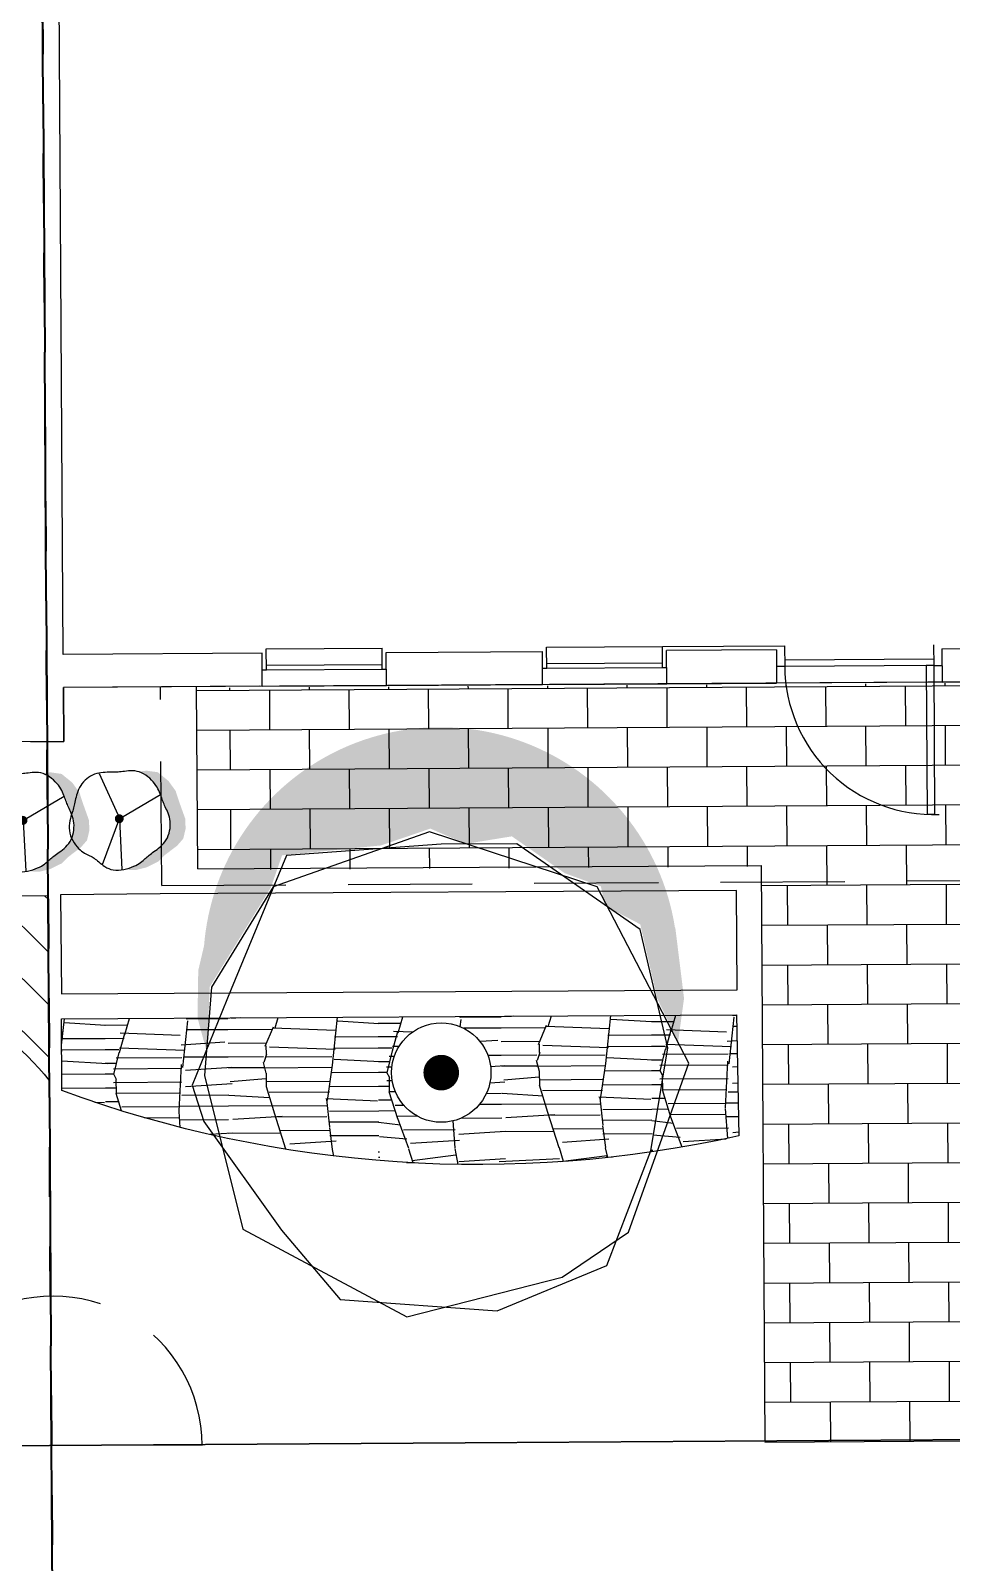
# Model space of a CAD drawing. Header units: feet. Extents: x 919634 to 928945, y 707022 to 708026.
# Drawn here: x 920405.62 to 920424.16, y 707104.01 to 707134.84 of the extents above; entities that cross this region are included whole.
import ezdxf

# ---------------------------------------------------------------- set-up
doc = ezdxf.new("R2010")
doc.units = ezdxf.units.FT
doc.header["$LTSCALE"] = 20
doc.header["$MEASUREMENT"] = 0
for name, pattern in [('HIDDEN2', [0.1875, 0.125, -0.0625]), ('Site Plan$0$HIDDEN2', [0.1875, 0.125, -0.0625]), ('Site Plan$0$PHANTOM2', [1.25, 0.625, -0.125, 0.125, -0.125, 0.125, -0.125])]:
    doc.linetypes.add(name, pattern=pattern)
for name, color, linetype in [('-u-site-utility clear zone', 252, 'HIDDEN2'), ('-u-site-xref', 7, 'Continuous'), ('LP-ANNO-LABL-SHRB', 2, 'Continuous'), ('Site Plan$0$-u-site-bldg_interior', 252, 'Continuous'), ('Site Plan$0$SP-BLDG-ROOF ABOVE', 4, 'Site Plan$0$HIDDEN2'), ('Site Plan$0$SP-LOT PAVERS', 254, 'Continuous'), ('x-Villa4-LP Block$0$L-002', 253, 'Continuous'), ('x-Villa4-LP Block$0$LK-SHRB-013M', 253, 'Continuous'), ('x-Villa4-LP Block$0$LK-SHRB-035M', 253, 'Continuous'), ('x-Villa4-LP Block$0$LK-SHRB-TRNK', 253, 'Continuous'), ('x-Villa4-LP Block$0$LK-TREE-025M', 253, 'Continuous'), ('x-Villa4-LP Block$0$LK-TREE-050M', 253, 'Continuous'), ('x-Villa4-LP Block$0$LK-TREE-TRNK', 253, 'Continuous'), ('x-Villa4-LP Block$0$LP-PATT-GRND', 253, 'Continuous'), ('x-Villa4-LP Block$0$LP-PATT-SHAR', 253, 'Continuous'), ('x-Villa4-LP Block$0$LP-SHAR-BRDR-CONT', 253, 'Continuous'), ('x-Villa4-LP Block$0$LP-SHRB', 253, 'Continuous'), ('x-Villa4-LP Block$0$LP-TREE', 253, 'Continuous')]:
    doc.layers.add(name, color=color, linetype=linetype)
for name, color, linetype, lineweight in [('Site Plan$0$SP-LOT LINES', 252, 'Site Plan$0$PHANTOM2', 40), ('Site Plan$0$SP-SIDEWALK', 2, 'Continuous', 25), ('SP-BUILDING-FOOTPRINT', 1, 'Continuous', 25)]:
    doc.layers.add(name, color=color, linetype=linetype, lineweight=lineweight)
for name, color, linetype, plot in [('x-Villa4-LP Block$0$-u-site-no_plot', 253, 'Continuous', False), ('x-Villa4-LP Block$0$LK-SHRB-SHAD', 253, 'Continuous', False), ('x-Villa4-LP Block$0$LK-TREE-SHAD', 253, 'Continuous', False), ('x-Villa4-LP Block$0$LK-TREE-SHAD-SM30', 253, 'Continuous', False), ('x-Villa4-LP Block$0$LK-TREE-SHAD-SM40', 253, 'Continuous', False), ('x-Villa4-LP Block$0$LK-TREE-SHAD-SM50', 253, 'Continuous', False)]:
    doc.layers.add(name, color=color, linetype=linetype, plot=plot)
doc.layers.get('-u-site-xref').off()

# ---------------------------------------------------------------- blocks, each defined once
blk = doc.blocks.new('Site Plan$0$DR1H902')
for p, q in [((-0.5, 0), (-0.5, 1)), ((-0.5, 1.000000000000057), (-0.4500000000000455, 1.000000000000057)), ((-0.4500000000000455, 0), (-0.4500000000000455, 1)), ((-0.5, -5.684341886080801e-14), (-0.4500000000000455, -5.684341886080801e-14))]:
    blk.add_line(p, q)
blk.add_arc((-0.5, 0), 1, 0, 91.70698490235472)
blk = doc.blocks.new('Site Plan$0$A$C4e4189c5')
at = {"layer": 'Site Plan$0$-u-site-bldg_interior'}
for p, q in [((-38.00000000004002, 4), (-40.00000000004002, 4)), ((-2.00000000005457, 5.5), (-38.00000000005457, 5.5)), ((-2.000000000040018, 4), (-38.00000000004002, 4)), ((-2.000000000040018, 4), (-4.001776687800884e-11, 4))]:
    blk.add_line(p, q, dxfattribs=at)
at = {"layer": 'Site Plan$0$-u-site-bldg_interior', "xscale": 35.99999999999999, "yscale": 35.99999999999999, "zscale": 95.99999999999997, "rotation": 179.9999999999935}
blk.add_blockref('Site Plan$0$DR1H902', (-20.00000000004002, 4), dxfattribs=at)
blk = doc.blocks.new('Site Plan')
at = {"layer": 'Site Plan$0$SP-LOT PAVERS', "extrusion": (1.166558753920504e-06, -0.0001861004996483794, 0.9999999826826215)}
h = blk.add_hatch(dxfattribs=at)
h.set_pattern_fill('AR-B816', color=256, scale=0.09999999999999996, angle=0.3591501326048078)
h.set_pattern_definition([(0.359150132604743, (920367.3301285238, 707106.1124550492), (-0.005014649018725805, 0.7999842831551253), []), (90.35915013260481, (920367.3301285238, 707106.1124550492), (-0.8049989321738502, 0.7949696341363994), [0.8, -0.8])])
h.paths.add_polyline_path([(920425.085265698, 707121.7247764961), (920420.3064770474, 707121.6948209726), (920408.9633067326, 707121.6237170537), (920408.9862906014, 707117.9571485089), (920420.3294606919, 707118.0282524269), (920420.4020687162, 707106.445133026), (920424.4019901322, 707106.4702062708), (920424.3293819797, 707118.053325671), (920425.1082493424, 707118.05820795)])
at = {"layer": 'Site Plan$0$-u-site-bldg_interior', "extrusion": (1.166558753920504e-06, -0.0001861004996483794, 0.9999999826826215)}
for p, q in [((920406.2788850478, 707122.2856135506, 0.007242550785024575), (920406.0380775345, 707160.7015083659, 0.01439204904451657)), ((920410.2822682244, 707122.3107084947, 0.007242550784975952), (920406.2788850478, 707122.2856135506, 0.007242550785024575)), ((920410.2864470985, 707121.6440549371, 0.007118481347764231), (920410.2822682244, 707122.3107084947, 0.007242550784975952)), ((920410.3650775612, 707122.3945625492, 0.007258059464725252), (920412.6983650541, 707122.4091886082, 0.007258059464669797)), ((920410.3677146626, 707121.9738671706, 0.007179764766881915), (920410.3650775612, 707122.3945625492, 0.007258059464725252)), ((920412.7010021554, 707121.98849323, 0.007179764766891457), (920412.6983650541, 707122.4091886082, 0.007258059464669797)), ((920412.7822191094, 707122.3263792726, 0.007242550784986175), (920415.9261203879, 707122.3460866115, 0.007242550785042364)), ((920412.7863979836, 707121.659725715, 0.007118481347774454), (920412.7822191094, 707122.3263792726, 0.007242550784986175)), ((920415.930299262, 707121.6794330537, 0.007118481347787312), (920415.9261203879, 707122.3460866115, 0.007242550785042364)), ((920416.0089297246, 707122.4299406654, 0.007258059464683337), (920418.3422172173, 707122.4445667248, 0.007258059464692879)), ((920416.0115668263, 707122.0092452872, 0.007179764766904996), (920416.0089297246, 707122.4299406654, 0.007258059464683337)), ((920418.3422172173, 707122.4445667248, 0.007258059464692879), (920420.8017666257, 707122.4599842487, 0.007258059464702937)), ((920418.3448543185, 707122.0238713465, 0.007179764766914538), (920418.3422172173, 707122.4445667248, 0.007258059464692879)), ((920420.6356255925, 707122.3756078352, 0.007242550785018293), (920418.4260712726, 707122.3617573892, 0.007242550785009257)), ((920418.4302501468, 707121.6951038316, 0.007118481347797536), (920418.4260712726, 707122.3617573892, 0.007242550785009257)), ((920420.6356255925, 707122.3756078352, 0.007242550785018293), (920420.6398044666, 707121.7089542777, 0.007118481347806572)), ((920420.8017666257, 707122.4599842487, 0.007258059464702937), (920420.8043784221, 707122.0433257751, 0.007180516066413114)), ((920423.8017076876, 707122.4787891821, 0.007258059464715206), (920423.804319484, 707122.0621307085, 0.007180516066425383)), ((920423.9688934392, 707122.3965022059, 0.007242550785031924), (920426.9451456957, 707122.4151586476, 0.007242550785044097)), ((920423.9688934392, 707122.3965022059, 0.007242550785031924), (920423.9730723134, 707121.7298486481, 0.007118481347798538)), ((920410.2843829667, 707121.9733448114, 0.007179764766881574), (920410.3677146626, 707121.9738671706, 0.007179764766881915)), ((920410.3671343507, 707122.0664440008, 0.007196994038518394), (920412.7004218437, 707122.0810700603, 0.007196994038527936)), ((920410.3677146626, 707121.9738671706, 0.007179764766881915), (920412.7010021554, 707121.98849323, 0.007179764766891457)), ((920412.7010021554, 707121.98849323, 0.007179764766891457), (920412.7843338514, 707121.9890155892, 0.007179764766891797)), ((920415.9282351299, 707122.0087229279, 0.007179764766904655), (920416.0115668263, 707122.0092452872, 0.007179764766904996)), ((920416.0109865144, 707122.1018221177, 0.007196994038584806), (920418.3442740069, 707122.116448177, 0.007196994038594348)), ((920416.0115668263, 707122.0092452872, 0.007179764766904996), (920418.3448543185, 707122.0238713465, 0.007179764766914538)), ((920418.3448543185, 707122.0238713465, 0.007179764766914538), (920418.4281860146, 707122.0243937058, 0.007179764766914879)), ((920420.8043784221, 707122.0433257751, 0.007180516066413114), (920420.6377150295, 707122.0422810565, 0.007180516066412432)), ((920423.8035359449, 707122.1871282506, 0.007203779085907997), (920420.8035948833, 707122.1683233171, 0.007203779085895728)), ((920423.804319484, 707122.0621307085, 0.007180516066425383), (920420.8043784221, 707122.0433257751, 0.007180516066413114)), ((920423.804319484, 707122.0621307085, 0.007180516066425383), (920423.9709828763, 707122.0631754271, 0.007180516066447729)), ((920410.2239483264, 707121.6436631676, 0.007118481347763975), (920406.2806474954, 707121.6189448454, 0.007118481347747849)), ((920410.2864470985, 707121.6440549371, 0.007118481347764231), (920412.7863979836, 707121.659725715, 0.007118481347774454)), ((920412.7863979836, 707121.659725715, 0.007118481347774454), (920415.930299262, 707121.6794330537, 0.007118481347787312)), ((920415.930299262, 707121.6794330537, 0.007118481347787312), (920418.4302501468, 707121.6951038316, 0.007118481347797536)), ((920418.4302501468, 707121.6951038316, 0.007118481347797536), (920420.6398044666, 707121.7089542777, 0.007118481347806572)), ((920423.9730723134, 707121.7298486481, 0.007118481347798538), (920420.6398044666, 707121.7089542777, 0.007118481347806572)), ((920423.9730723134, 707121.7298486481, 0.007118481347798538), (920426.9493250154, 707121.7485050928, 0.007118481347832376)), ((920406.2876164046, 707120.5356313328, 0.0069168680286318), (920406.280825718, 707121.6189459627, 0.007118481347791181)), ((920405.6209628354, 707120.5314524586, 0.006916868028629073), (920406.2876164046, 707120.5356313328, 0.0069168680286318))]:
    blk.add_line(p, q, dxfattribs=at)
at = {"layer": 'Site Plan$0$SP-BLDG-ROOF ABOVE', "extrusion": (1.166558753920504e-06, -0.0001861004996483794, 0.9999999826826215)}
for p, q in [((920408.262021608, 707117.6313291508, 0.006374072672363417), (920408.2369483566, 707121.6312077888, 0.00711848134775585)), ((920408.2620213333, 707117.6313291494, 0.006374072672428414), (920425.8366985754, 707117.7414948591, 0.006374072672456956))]:
    blk.add_line(p, q, dxfattribs=at)
at = {"layer": 'Site Plan$0$SP-LOT LINES', "ltscale": 0.4, "extrusion": (1.166558753920504e-06, -0.0001861004996483794, 0.9999999826826215)}
for p, q in [((920405.6231150719, 707173.3658535325, 0.01674937412666032), (920406.1872605219, 707083.3676226877)), ((920406.1872605253, 707083.367622133), (920405.6231150755, 707173.3658529776, 0.01674937402340313))]:
    blk.add_line(p, q, dxfattribs=at)
at = {"layer": 'Site Plan$0$SP-SIDEWALK', "extrusion": (1.166558753920504e-06, -0.0001861004996483794, 0.9999999826826215)}
for p, q in [((920408.9862912354, 707117.9691924414, 0.006436104297568312), (920408.9633073512, 707121.6357609569, 0.00711848135417177)), ((920408.9862912354, 707117.9691924414, 0.006436104297568312), (920420.3294613258, 707118.0402963582, 0.006436104297636367)), ((920420.3294613258, 707118.0402963582, 0.006436104297636367), (920420.4020693476, 707106.4571771579, 0.004280395288124832)), ((920366.0405431731, 707106.1164155018, 0.004280395287902515), (920446.0423029996, 707106.6179012784, 0.00428039528822969))]:
    blk.add_line(p, q, dxfattribs=at)
at = {"layer": 'Site Plan$0$SP-SIDEWALK'}
blk.add_line((920589.1757306372, 707107.5138383865), (920245.0427464002, 707105.3566633796), dxfattribs=at)
at = {"layer": 'Site Plan$0$-u-site-bldg_interior', "extrusion": (1.166558753920503e-06, -0.0001861004996483794, 0.9999999826826215), "xscale": 0.08333333333333327, "yscale": 0.08333333333333327, "zscale": 0.08333333333333327, "rotation": 0.359150132604808}
blk.add_blockref('Site Plan$0$A$C4e4189c5', (920423.973071679, 707121.7178047815, -130.5148601127294), dxfattribs=at)
blk = doc.blocks.new('x-Villa4-LP Block$0$TREE-SIMP-007')
at = {"layer": 'x-Villa4-LP Block$0$LK-TREE-SHAD'}
blk.add_hatch(color=256, dxfattribs=at).paths.add_polyline_path([(0.04464626990468901, 0.4933402276700676), (0.118561608062322, 0.5128946276079205), (0.2185647204215968, 0.5107219136258578), (0.3620474371299451, 0.4759585417142773), (0.4816163718603264, 0.41077721549496), (0.5968373469838184, 0.2934508262281241), (0.6685787094780835, 0.09573413876823622), (0.6707526934215764, -0.07591002234803312), (0.6294470564557457, -0.2193089379584805), (0.5555317182981128, -0.3344626184234016), (0.4359627835677315, -0.4300618937703149), (0.3011759860731615, -0.4952432199896393), (0.1533453014777422, -0.5126249059454295), (0.06203811661239911, -0.4995886427736238), (0.1533453014777422, -0.4561344252940742), (0.3098719052869399, -0.4213710533824937), (0.3490035583092777, -0.3474988815952074), (0.3903091869949833, -0.3388080360272383), (0.4185709368600214, -0.2627631554380301), (0.4968342429046686, -0.1519549029372413), (0.4816163718603264, -0.05418291360825833), (0.5142260813322537, 0.019689258179028), (0.4794423961969585, 0.1239793790939174), (0.4598765655457271, 0.3325596261038299), (0.3924831709385046, 0.3564594436455195), (0.1837810270061482, 0.4868220960841683)])
at = {"layer": 'x-Villa4-LP Block$0$LK-TREE-SHAD-SM30'}
h = blk.add_hatch(color=256, dxfattribs=at)
edge = h.paths.add_edge_path()
edge.add_arc((0.2278096112222272, 2.131628207280301e-14), 0.4999999999999998, 268.9557401733575, 451.0442598266425)
edge.add_arc((0.2095848480200289, 2.131628207280301e-14), 0.4999999999999998, -88.95574017335753, 88.95574017335753, ccw=False)
at = {"layer": 'x-Villa4-LP Block$0$LK-TREE-SHAD-SM40'}
h = blk.add_hatch(color=256, dxfattribs=at)
edge = h.paths.add_edge_path()
edge.add_arc((0.2095848480200289, 2.131628207280301e-14), 0.4999999999999998, 271.0442598266425, 448.9557401733575)
edge.add_arc((0.2095848480200289, 2.842170943040401e-14), 0.4999999999999953, 88.95574017335763, 91.3924069492444)
edge.add_arc((0.185285154257798, 2.131628207280301e-14), 0.4999999999999998, -88.60759305075572, 88.60759305075572, ccw=False)
edge.add_arc((0.2095848480200289, 2.131628207280301e-14), 0.499999999999998, 268.6075930507556, 271.0442598266424)
at = {"layer": 'x-Villa4-LP Block$0$LK-TREE-SHAD-SM50'}
h = blk.add_hatch(color=256, dxfattribs=at)
edge = h.paths.add_edge_path()
edge.add_arc((0.185285154257798, 2.131628207280301e-14), 0.4999999999999998, 271.3924069492443, 448.6075930507557)
edge.add_arc((0.185285154257798, 2.131628207280301e-14), 0.499999999999998, 88.60759305075557, 95.22189701548905)
edge.add_arc((0.1590897602023347, -0.001406959955225773), 0.4997050858628154, -86.06592945530508, 92.2147573101438, ccw=False)
edge.add_arc((0.1852851542577696, 4.263256414560601e-14), 0.5000000000000203, 270.9269308393521, 271.3924069492468)
at = {"layer": 'x-Villa4-LP Block$0$LK-TREE-025M'}
blk.add_lwpolyline([(-0.0995639653173157, 0.5008954739388543), (-0.3296293215514368, 0.3388508305590534), (-0.4764329265077549, 0.2162224539657984), (-0.5027261094850246, -0.114436205212634), (-0.408508870483189, -0.3465542038794212), (-0.1674880213418817, -0.4407152817027296), (0.04943073822045108, -0.4779417523040692), (0.2992159765043425, -0.4210071483094566), (0.481077158763668, -0.1626116406032168), (0.481077158763668, -0.00275679018125885), (0.4591661729492955, 0.3235222830814806), (0.1787055545252656, 0.4417710769863987), (-0.02287551496701212, 0.524983190020464)], close=True, dxfattribs=at)
at = {"layer": 'x-Villa4-LP Block$0$LK-TREE-050M'}
blk.add_lwpolyline([(-0.003155627734059863, 0.4987056809810113), (-0.3274382229700166, 0.4198731506352757), (-0.5136816023922108, 0.07607573693711345), (-0.43261095487901, -0.2523931292834689), (-0.3383937158772028, -0.3925398463121539), (0.0165642594988924, -0.5217376017789519), (0.3890510183432809, -0.3312256564018483), (0.5073703417409092, 0.02133092590035091), (0.3934332155061497, 0.3519895850787833), (0.1830877516881344, 0.4833771335034314)], close=True, dxfattribs=at)
at = {"layer": 'x-Villa4-LP Block$0$LK-TREE-TRNK', "const_width": 0.03749999999999999}
blk.add_lwpolyline([(-0.01874999999998295, 2.131628207280301e-14, 1), (0.01875000000001137, 2.131628207280301e-14, 1)], format="xyb", close=True, dxfattribs=at)
blk = doc.blocks.new('x-Villa4-LP Block$0$SHRUB-LRG-121')
at = {"layer": 'x-Villa4-LP Block$0$LK-SHRB-SHAD'}
blk.add_hatch(color=256, dxfattribs=at).paths.add_polyline_path([(0.2065465789053249, 0.499285902393737), (0.2951794070149774, 0.5079279536462238), (0.411915319333076, 0.4906438459901814), (0.5243276808678559, 0.397741762831771), (0.5999898483938679, 0.2918765950680324), (0.6432253726944523, 0.1579247517193387), (0.6994315575786629, -0.001953250537884088), (0.703755108361996, -0.1099789298269798), (0.6778137954283778, -0.2158440975907219), (0.6107987294690176, -0.2914620730930899), (0.4746068345091103, -0.3930062126550524), (0.4097535480582408, -0.4578216202285113), (0.2908558562316514, -0.5161554880748369), (0.1676346053880735, -0.5464026751851456), (0.08764888707872842, -0.5420816469833696), (0.06386934541994549, -0.5312790790544568), (0.1525021735295979, -0.5075134316712848), (0.2389732221307597, -0.4578216202285113), (0.3146353896567717, -0.3908456959786335), (0.4184006496248998, -0.3173882371526879), (0.5027099187175637, -0.222325637317855), (0.5394601209599799, -0.1359050938865778), (0.5394601209599799, -0.008434790265017256), (0.5048716982260544, 0.1017514005494355), (0.4637979534339678, 0.1838509157789332), (0.431371310208533, 0.276753004088409), (0.3665180237576635, 0.3847786833775082), (0.2886940767231607, 0.4560756306780966), (0.2411350016392504, 0.4841623062630482)])
at = {"layer": 'x-Villa4-LP Block$0$LK-SHRB-013M'}
for p, q in [((-0.2098530739028206, 0.4809741930429254), (0.002837181159428326, 0.004674438082567178)), ((0.02411054094827492, 0.011761417733549), (0.4392924265207689, 0.2544689060083254)), ((0.002837181159428326, 0.004674438082567178), (-0.1833047622509838, -0.4896424062422291))]:
    blk.add_line(p, q, dxfattribs=at)
at = {"layer": 'x-Villa4-LP Block$0$LK-SHRB-035M'}
blk.add_line((0.002837181159428326, -0.00418428843384433), (0.02518236886833591, -0.5396977819131603), dxfattribs=at)
blk.add_lwpolyline([(0.3657733124828653, -0.35104675494226), (0.3815805365216605, -0.3398224485478138), (0.3984144767265718, -0.327644928642151), (0.4158459435518083, -0.3143925663024838), (0.4334457474515645, -0.2999437326060139), (0.4507846988800637, -0.2841767986299537), (0.4674336082915005, -0.2669701354515119), (0.4829632861400981, -0.2482021141479045), (0.4969445428800441, -0.2277511057963295), (0.5090221857100872, -0.2055785103113124), (0.5191370088070641, -0.181977842956595), (0.5273038030923587, -0.157325647833229), (0.5335373594873332, -0.1319984690422693), (0.5378524689133641, -0.1063728506847603), (0.5402639222918211, -0.08082533686176063), (0.5407865105440806, -0.05573247167431816), (0.5394350245915192, -0.03147079922348794), (0.536275354923454, -0.008348851016915404), (0.5315777903010783, 0.01359689181135337), (0.5256637190535045, 0.03439796072068546), (0.5188545295098805, 0.05408588717044083), (0.511471609999326, 0.07269220261998655), (0.5038363488509816, 0.09024843852867548), (0.4962701343939813, 0.1067861263558783), (0.4890943549574445, 0.1223367975609513), (0.4825563381064555, 0.1369648516656667), (0.4766071683498154, 0.1508661604414172), (0.4711238694322759, 0.1642694637220075), (0.4659834650985957, 0.1774035013412316), (0.4610629790935121, 0.190497013132898), (0.456239435161784, 0.2037787389308043), (0.4513898570481558, 0.2174774185687482), (0.4463912684973721, 0.2318217918805381), (0.441103597414795, 0.2469884512149925), (0.4353183883481648, 0.2629453989810351), (0.4288100900058325, 0.2796084901026141), (0.4213531510961417, 0.2968935795036778), (0.4127220203274362, 0.3147165221081671), (0.4026911464080811, 0.3329931728400304), (0.391034978046406, 0.3516393866232121), (0.3775279639507758, 0.3705710183816642), (0.3620217693270575, 0.3896513068901406), (0.3446769253713242, 0.4085330263266691), (0.3257311797771578, 0.4268163347200868), (0.3054222802381474, 0.4441013900992274), (0.2839879744478893, 0.4599883504929316), (0.2616660100999724, 0.4740773739300366), (0.238694134887993, 0.4859686184393794), (0.2153100965055472, 0.4952622420497939), (0.1917475925335239, 0.5016977528998616), (0.1682241201020815, 0.505572059567136), (0.1449531262286641, 0.5073214207389043), (0.1221480579307368, 0.5073820951024572), (0.1000223622257579, 0.5061903413450857), (0.07878948613117842, 0.5041824181540839), (0.05866287666444947, 0.5017945842167428), (0.03985598084303632, 0.4994630982203496), (0.02248366055935236, 0.497542796593585), (0.006266437205681541, 0.4960628267306575), (-0.009173752950729863, 0.4949709137671725), (-0.02421497364264269, 0.4942147828387213), (-0.03923528860280356, 0.4937421590809024), (-0.05461276156398043, 0.4935007676293139), (-0.0707254562589128, 0.493438333619558), (-0.08795143642037573, 0.4935025821872294), (-0.1065660895111904, 0.4936041247113003), (-0.1264340979145473, 0.4935051175442382), (-0.1473174677437044, 0.4929306032818879), (-0.1689782051119195, 0.491605624520087), (-0.1911783161324578, 0.4892552238546806), (-0.2136798069185772, 0.4856044438815097), (-0.2362446835835428, 0.4803783271964157), (-0.2586349522406195, 0.4733019163952399), (-0.28062070960695, 0.4641738346543072), (-0.3020044148152365, 0.4530870274718488), (-0.3225966176020663, 0.4402080209265833), (-0.3422078677040261, 0.4257033410972291), (-0.3606487148577031, 0.4097395140625011), (-0.3777297087996843, 0.3924830659011107), (-0.3932613992665566, 0.37410052269178), (-0.4070543359949141, 0.3547584105132238), (-0.4189846554291066, 0.3346415083351673), (-0.4291908408445835, 0.3140076066914048), (-0.4378769622245784, 0.293132749006741), (-0.4452470895522964, 0.2722929787059769), (-0.451505292810964, 0.2517643392139171), (-0.4568556419838004, 0.2318228739553625), (-0.461502207054032, 0.2127446263551214), (-0.4656490580048782, 0.1948056398379947), (-0.4694891977182891, 0.1781690378778826), (-0.4731713606711594, 0.1625462641450675), (-0.4768332142391358, 0.1475358423589199), (-0.4806124257978439, 0.1327362962388214), (-0.4846466627229091, 0.1177461495041427), (-0.4890735923899712, 0.1021639258742653), (-0.4940308821746626, 0.08558814906856327), (-0.4996561994526161, 0.06761734280640752), (-0.5059803350152947, 0.04795023198010284), (-0.5126065733175551, 0.02668634617363708), (-0.519031322230056, 0.00402541614392149), (-0.5247509896234988, -0.01983282735213265), (-0.5292619833685421, -0.04468865355761409), (-0.5320607113358804, -0.070342331715608), (-0.5326435813961865, -0.09659413106920312), (-0.5305070014201405, -0.1232443208614882), (-0.5253009075472193, -0.1500657602906834), (-0.517289348992108, -0.1767216683755279), (-0.5068899032382888, -0.2028478540898924), (-0.4945201477692436, -0.2280801264076509), (-0.4805976600684474, -0.2520542943026705), (-0.4655400176193822, -0.2744061667488253), (-0.4497647979055373, -0.2947715527199861), (-0.4336895784103874, -0.3127862611900234), (-0.417675376585116, -0.328206366086075), (-0.4018569697517407, -0.3412690011483335), (-0.3863125751999661, -0.352331565070255), (-0.3711204102195111, -0.3617514565453028), (-0.3563586921000876, -0.3698860742669261), (-0.3421056381314074, -0.3770928169285881), (-0.3284394656031822, -0.383729083223745), (-0.3154383918051309, -0.3901522718458565), (-0.3031309360368155, -0.3966813471353809), (-0.291346825637234, -0.4034815360208093), (-0.2798660899552345, -0.4106796310776275), (-0.2684687583396652, -0.4184024248813252), (-0.2569348601393813, -0.4267767100073954), (-0.2450444247032308, -0.4359292790313241), (-0.232577481380055, -0.4459869245286043), (-0.219314059518716, -0.4570764390747222), (-0.2050514160916777, -0.4692157957703103), (-0.1896557185658807, -0.4819876898165489), (-0.1730103620318957, -0.4948659969397617), (-0.1549987415802647, -0.5073245928662686), (-0.1355042523015726, -0.5188373533223931), (-0.1144102892863614, -0.5288781540344552), (-0.09160024762520891, -0.5369208707287783), (-0.06695752240866426, -0.5424393791316859), (-0.04048119930575922, -0.5450505099464706), (-0.01263312629937019, -0.5449429137843325), (0.01600915804914393, -0.5424481962334475), (0.04486811517845268, -0.5378979628819813), (0.07336620652719716, -0.5316238193181171), (0.1009258935340398, -0.5239573711300203), (0.1269696376376288, -0.5152302239058635), (0.1509199002766195, -0.5057739832338264), (0.1723440149706832, -0.4958832636724217), (0.1913888035635622, -0.4857047156615764), (0.208345959980015, -0.4753479986115536), (0.2235071781447999, -0.464922771932617), (0.2371641519826824, -0.4545386950350405), (0.2496085754184136, -0.4443054273290805), (0.2611321423767592, -0.4343326282250146), (0.2720265467824774, -0.4247299571331027), (0.282572228871615, -0.4155614766450064), (0.2930046141253513, -0.4067088620779806), (0.3035478743361608, -0.3980081919306642), (0.3144261812965183, -0.3892955447016995), (0.3258637067988985, -0.3804069988897325), (0.338084622635769, -0.3711786329934093), (0.3513131005996044, -0.3614465255113686)], close=True, dxfattribs=at)
at = {"layer": 'x-Villa4-LP Block$0$LK-SHRB-TRNK', "const_width": 0.046875}
blk.add_lwpolyline([(-0.0234375, 0, 1), (0.0234375, 0, 1)], format="xyb", close=True, dxfattribs=at)
blk = doc.blocks.new('x-Villa4-LP Block', base_point=(60.56777063943446, -25.04647346166894, 1.271022374911026e-06))
at = {"layer": 'x-Villa4-LP Block$0$LP-PATT-GRND'}
h = blk.add_hatch(dxfattribs=at)
h.set_pattern_fill('LFX-WAVE', color=256, scale=5.5, angle=90, pattern_type=2)
h.set_pattern_definition([(0, (922467.9332865712, 708325.376876242), (5.500000000000001, 5.499999999999999), [1.045, -4.455]), (0, (922467.8232865712, 708325.651876242), (5.500000000000001, 5.499999999999999), [1.1, -4.4]), (3.179800000000047, (922467.9882865712, 708325.101876242), (93.50000276484722, 5.499950732794727), [0.991529, -98.1611345]), (0, (922467.7682865711, 708325.871876242), (5.500000000000001, 5.499999999999999), [1.155, -4.345000000000001]), (0, (922467.6582865712, 708326.146876242), (5.500000000000001, 5.499999999999999), [1.265, -4.235]), (0, (922467.6032865712, 708326.366876242), (5.500000000000001, 5.499999999999999), [1.375, -4.125]), (0, (922467.6032865712, 708326.641876242), (5.500000000000001, 5.499999999999999), [1.375, -4.125]), (0, (922467.6582865712, 708326.861876242), (5.500000000000001, 5.499999999999999), [1.32, -4.18]), (357.6141, (922467.7132865712, 708327.136876242), (5.499999702583356, 6.745261634036084e-06), [1.321144, -130.793388]), (357.3974, (922467.8232865712, 708327.411876242), (5.500002610917809, -1.880106328348388e-06), [1.2112485, -119.913684]), (2.726299999999995, (922467.9332865712, 708327.631876242), (110.0000016223541, 5.499978097499597), [1.156309, -114.474569]), (353.991, (922468.0432865712, 708328.016876242), (54.99999862998322, -5.499996246150149), [1.050775, -104.0265765]), (353.6598, (922468.0982865712, 708328.291876242), (5.500001738219482, 1.637157554291066e-06), [0.9960939999999999, -48.80852350000001]), (7.124999999999995, (922468.0982865712, 708330.271876242), (38.50000208914907, 5.499990550416795), [0.8868475, -43.4555715]), (356.4237, (922468.1532865711, 708330.106876242), (5.500002215655075, 1.584361320746305e-06), [0.8817159999999999, -87.2899885]), (180, (922469.0882865712, 708329.776876242), (-5.5, -5.499999999999999), [0.88, -4.62]), (353.6598, (922468.1532865711, 708328.5668762419), (5.500001738219482, 1.637157554291066e-06), [0.9960939999999999, -48.80852350000001]), (356.6335000000001, (922468.2082865712, 708328.841876242), (5.499997943988319, -3.77603824983804e-06), [0.9366169999999998, -92.72501149999997]), (356.4237, (922468.2632865711, 708329.116876242), (5.500002215655075, 1.584361320746305e-06), [0.8817159999999999, -87.2899885]), (0, (922468.2632865711, 708329.391876242), (5.500000000000001, 5.499999999999999), [0.88, -4.62]), (183.3665, (922469.9132865712, 708325.321876242), (-87.99999627082784, -5.500060298449724), [0.9366169999999998, -92.72501149999997]), (180, (922469.9132865712, 708325.596876242), (-5.5, -5.499999999999999), [0.99, -4.51]), (180, (922469.9132865712, 708325.871876242), (-5.5, -5.499999999999999), [0.99, -4.51]), (180, (922469.9132865712, 708326.091876242), (-5.5, -5.499999999999999), [0.935, -4.565]), (183.3665, (922469.9132865712, 708326.3118762419), (-87.99999627082784, -5.500060298449724), [0.9366169999999998, -92.72501149999997]), (183.3665, (922469.9132865712, 708326.641876242), (-87.99999627082784, -5.500060298449724), [0.9366169999999998, -92.72501149999997]), (180, (922469.9132865712, 708326.861876242), (-5.5, -5.499999999999999), [0.88, -4.62]), (183.5763, (922469.9132865712, 708327.136876242), (-82.50000359883754, -5.499948945324612), [0.8817159999999999, -87.2899885]), (180, (922469.9132865712, 708327.411876242), (-5.5, -5.499999999999999), [0.825, -4.675]), (180, (922469.9132865712, 708327.631876242), (-5.5, -5.499999999999999), [0.825, -4.675]), (180, (922469.9132865712, 708327.961876242), (-5.5, -5.499999999999999), [0.825, -4.675]), (183.3665, (922469.9132865712, 708330.271876242), (-87.99999627082784, -5.500060298449724), [0.9366169999999998, -92.72501149999997]), (180, (922469.9132865712, 708330.051876242), (-5.5, -5.499999999999999), [0.77, -4.73]), (0, (922469.0882865712, 708329.721876242), (5.500000000000001, 5.499999999999999), [0.825, -4.675]), (180, (922469.9132865712, 708329.446876242), (-5.5, -5.499999999999999), [0.825, -4.675]), (355.9143999999999, (922469.1432865711, 708329.171876242), (5.500001627147125, 1.218903654630796e-06), [0.7719634999999999, -76.42421599999999]), (180, (922469.9132865712, 708328.896876242), (-5.5, -5.499999999999999), [0.77, -4.73]), (0, (922469.1982865712, 708328.5668762419), (5.500000000000001, 5.499999999999999), [0.7150000000000001, -4.785]), (180, (922469.9132865712, 708328.291876242), (-5.5, -5.499999999999999), [0.77, -4.73]), (354.2894, (922467.4382865712, 708325.266876242), (5.499999112808591, 9.83058726550698e-07), [0.5527445, -54.7215735]), (352.875, (922467.4382865712, 708325.541876242), (5.500000853898902, 2.933764233745592e-06), [0.4434265, -43.89899250000001]), (0, (922467.4382865712, 708325.761876242), (5.500000000000001, 5.499999999999999), [0.33, -5.17]), (0, (922467.4382865712, 708325.981876242), (5.500000000000001, 5.499999999999999), [0.275, -5.225]), (0, (922467.4382865712, 708330.216876242), (5.500000000000001, 5.499999999999999), [0.7150000000000001, -4.785]), (180, (922468.2082865712, 708329.9418762419), (-5.5, -5.499999999999999), [0.77, -4.73]), (0, (922467.4382865712, 708329.5568762419), (5.500000000000001, 5.499999999999999), [0.825, -4.675]), (180, (922468.2632865711, 708329.281876242), (-5.5, -5.499999999999999), [0.825, -4.675]), (0, (922467.4382865712, 708329.006876242), (5.500000000000001, 5.499999999999999), [0.77, -4.73]), (184.0856, (922468.2082865712, 708328.731876242), (-71.50000081958159, -5.499978727947951), [0.7719634999999999, -76.42421599999999]), (0, (922467.4382865712, 708326.256876242), (5.500000000000001, 5.499999999999999), [0.22, -5.279999999999999]), (180, (922467.6032865712, 708326.531876242), (-5.5, -5.499999999999999), [0.165, -5.335]), (0, (922467.4382865712, 708326.751876242), (5.500000000000001, 5.499999999999999), [0.22, -5.279999999999999]), (0, (922467.4382865712, 708327.026876242), (5.500000000000001, 5.499999999999999), [0.275, -5.225]), (184.7636, (922468.0982865712, 708328.456876242), (-60.50000520475773, -5.499953429636919), [0.6622880000000001, -65.56648449999999]), (0, (922467.4382865712, 708328.126876242), (5.500000000000001, 5.499999999999999), [0.605, -4.895]), (174.2894, (922467.9882865712, 708327.796876242), (-5.499999112808591, -9.830587260164032e-07), [0.5527445, -54.7215735]), (0, (922467.4382865712, 708327.521876242), (5.500000000000001, 5.499999999999999), [0.44, -5.06]), (180, (922467.8232865712, 708327.246876242), (-5.5, -5.499999999999999), [0.385, -5.115]), (0, (922470.9582865712, 708325.376876242), (5.500000000000001, 5.499999999999999), [0.99, -4.51]), (0, (922470.9032865711, 708325.651876242), (5.500000000000001, 5.499999999999999), [0.99, -4.51]), (3.366500000000031, (922471.0682865712, 708325.101876242), (87.99999627082784, 5.500060298449694), [0.936617, -92.7250115]), (0, (922470.7932865712, 708325.871876242), (5.500000000000001, 5.499999999999999), [1.1, -4.4]), (0, (922470.7382865712, 708326.146876242), (5.500000000000001, 5.499999999999999), [1.21, -4.29]), (0, (922470.6832865712, 708326.366876242), (5.500000000000001, 5.499999999999999), [1.265, -4.235]), (0, (922470.6282865711, 708326.641876242), (5.500000000000001, 5.499999999999999), [1.375, -4.125]), (0, (922470.6832865712, 708326.861876242), (5.500000000000001, 5.499999999999999), [1.32, -4.18]), (357.6141, (922470.7382865712, 708327.136876242), (5.499999702583356, 6.745261634036084e-06), [1.321144, -130.793388]), (357.5104, (922470.7932865712, 708327.411876242), (5.499999076285704, -5.713686569247081e-06), [1.2661935, -125.353316]), (2.726299999999995, (922470.9582865712, 708327.631876242), (110.0000016223541, 5.499978097499597), [1.156309, -114.474569]), (353.991, (922471.0682865712, 708328.016876242), (54.99999862998322, -5.499996246150149), [1.050775, -104.0265765]), (353.991, (922471.0682865712, 708328.291876242), (54.99999862998322, -5.499996246150149), [1.050775, -104.0265765]), (6.709799999999992, (922471.1232865712, 708330.271876242), (44.00000284278404, 5.499973735896025), [0.941446, -93.20338500000001]), (356.6335000000001, (922471.1782865712, 708330.106876242), (5.499997943988319, -3.77603824983804e-06), [0.9366169999999998, -92.72501149999997]), (180, (922472.1132865712, 708329.776876242), (-5.5, -5.499999999999999), [0.77, -4.73]), (353.991, (922471.1232865712, 708328.5668762419), (54.99999862998322, -5.499996246150149), [1.050775, -104.0265765]), (356.6335000000001, (922471.2332865712, 708328.841876242), (5.499997943988319, -3.77603824983804e-06), [0.9366169999999998, -92.72501149999997]), (356.6335000000001, (922471.2332865712, 708329.116876242), (5.499997943988319, -3.77603824983804e-06), [0.9366169999999998, -92.72501149999997]), (0, (922471.2332865712, 708329.391876242), (5.500000000000001, 5.499999999999999), [0.935, -4.565]), (180, (922470.9582865712, 708325.321876242), (-5.5, -5.499999999999999), [1.045, -4.455]), (183.1798, (922470.9032865711, 708325.651876242), (-93.50000276484722, -5.499950732794698), [0.9915289999999998, -98.16113449999997]), (180, (922470.7932865712, 708325.871876242), (-5.5, -5.499999999999999), [0.88, -4.62]), (176.1859, (922470.7382865712, 708326.036876242), (-5.499999129860901, 2.415734323548793e-06), [0.8268314999999999, -81.8562965]), (184.3987, (922470.6282865711, 708326.366876242), (-65.99999894278014, -5.49999095864976), [0.717112, -70.9941155]), (180, (922470.6282865711, 708326.641876242), (-5.5, -5.499999999999999), [0.7150000000000001, -4.785]), (180, (922470.6282865711, 708326.861876242), (-5.5, -5.499999999999999), [0.7150000000000001, -4.785]), (180, (922470.6832865712, 708327.136876242), (-5.5, -5.499999999999999), [0.77, -4.73]), (180, (922470.7932865712, 708327.411876242), (-5.5, -5.499999999999999), [0.88, -4.62]), (183.3665, (922470.8482865712, 708327.6868762419), (-87.99999627082784, -5.500060298449724), [0.9366169999999998, -92.72501149999997]), (180, (922470.9582865712, 708327.961876242), (-5.5, -5.499999999999999), [1.045, -4.455]), (182.6026, (922471.1232865712, 708330.326876242), (-115.4999962576793, -5.50007805598071), [1.2112485, -119.913684]), (180, (922471.2332865712, 708330.051876242), (-5.5, -5.499999999999999), [1.32, -4.18]), (0, (922469.9132865712, 708329.721876242), (5.500000000000001, 5.499999999999999), [1.32, -4.18]), (177.6141, (922471.2332865712, 708329.391876242), (-5.499999702583355, -6.745261632280544e-06), [1.321144, -130.793388]), (0, (922469.9132865712, 708329.116876242), (5.500000000000001, 5.499999999999999), [1.265, -4.235]), (177.5104, (922471.1782865712, 708328.841876242), (-5.499999076285705, 5.713686568598295e-06), [1.2661935, -125.353316]), (0, (922469.9132865712, 708328.5668762419), (5.500000000000001, 5.499999999999999), [1.21, -4.29]), (177.2737, (922471.0682865712, 708328.236876242), (-5.499999204284686, -2.705141225569169e-07), [1.156309, -114.474569]), (90, (922472.9382865712, 708324.9368762419), (-5.5, 3.367778697655222e-16), [0, -5.5]), (90, (922472.9382865712, 708330.326876242), (-5.5, 3.367778697655222e-16), [0, -5.5]), (0, (922471.9482865712, 708325.266876242), (5.500000000000001, 5.499999999999999), [0.99, -4.51]), (0, (922471.9482865712, 708325.541876242), (5.500000000000001, 5.499999999999999), [0.99, -4.51]), (0, (922471.9482865712, 708325.761876242), (5.500000000000001, 5.499999999999999), [0.99, -4.51]), (4.085599999999987, (922472.1682865712, 708328.071876242), (71.50000081958159, 5.499978727947943), [0.7719634999999997, -76.42421599999996]), (356.9872, (922471.8932865711, 708326.036876242), (5.500000985613652, -3.322917629634465e-07), [1.0464465, -103.5981925]), (0, (922471.9482865712, 708326.256876242), (5.500000000000001, 5.499999999999999), [0.99, -4.51]), (180, (922472.9382865712, 708326.531876242), (-5.5, -5.499999999999999), [0.935, -4.565]), (0, (922472.0582865712, 708327.026876242), (5.500000000000001, 5.499999999999999), [0.88, -4.62]), (356.6335000000001, (922472.0032865711, 708326.8068762419), (5.499997943988319, -3.77603824983804e-06), [0.9366169999999998, -92.72501149999997]), (180, (922472.9382865712, 708327.246876242), (-5.5, -5.499999999999999), [0.88, -4.62]), (356.1859, (922472.1132865712, 708327.576876242), (5.499999129860901, -2.415734324235744e-06), [0.8268314999999999, -81.8562965]), (180, (922472.9382865712, 708327.851876242), (-5.5, -5.499999999999999), [0.825, -4.675]), (184.0856, (922472.9382865712, 708328.401876242), (-71.50000081958159, -5.499978727947951), [0.7719634999999999, -76.42421599999999]), (180, (922472.9382865712, 708328.676876242), (-5.5, -5.499999999999999), [0.7150000000000001, -4.785]), (4.085599999999987, (922472.1682865712, 708328.951876242), (71.50000081958159, 5.499978727947943), [0.7719634999999997, -76.42421599999996]), (180, (922472.9382865712, 708329.281876242), (-5.5, -5.499999999999999), [0.77, -4.73]), (355.9143999999999, (922472.1682865712, 708329.611876242), (5.500001627147125, 1.218903654630796e-06), [0.7719634999999999, -76.42421599999999]), (183.8141, (922472.9382865712, 708329.9418762419), (-76.99999637795469, -5.500033681855347), [0.8268314999999999, -81.8562965]), (356.4237, (922472.0582865712, 708330.271876242), (5.500002215655075, 1.584361320746305e-06), [0.8817159999999999, -87.2899885]), (107.1027, (922471.0682865712, 708324.991876242), (-5.499989429953827, 16.50000418551731), [0.7480825, -74.060008]), (106.6992, (922470.8482865712, 708325.706876242), (-5.499989627448005, 16.5000050222798), [0.5742164999999999, -56.8474665]), (90, (922470.6832865712, 708326.256876242), (-5.5, 5.5), [0.275, -5.225]), (104.0362, (922470.6832865712, 708326.531876242), (-5.499989315486848, 16.50000300294357), [0.2267704999999999, -22.4503125]), (71.56509999999997, (922470.6282865711, 708326.751876242), (-6.425915799547941e-06, 5.499998851796876), [0.1739265, -17.2186025]), (90, (922470.6832865712, 708326.916876242), (-5.5, 5.5), [0.165, -5.335]), (66.80139999999999, (922470.6832865712, 708327.081876242), (11.00000728895671, 27.49999851866891), [0.418869, -41.46788249999999]), (73.30079999999995, (922470.8482865712, 708327.466876242), (10.99996868708379, 38.50001030326121), [0.5742165, -56.8474665]), (74.05460000000002, (922471.0132865711, 708328.016876242), (5.499999391130099, 22.00000069658683), [0.4004054999999999, -39.64019949999998]), (90, (922471.1232865712, 708328.401876242), (-5.5, 5.5), [0.165, -5.335]), (80.5377, (922471.1232865712, 708328.5668762419), (-2.131817582611448e-06, 5.50000042470132), [0.6691025, -32.7860885]), (90, (922471.2332865712, 708329.226876242), (-5.5, 5.5), [0.55, -4.95]), (99.46229999999997, (922471.2332865712, 708329.776876242), (-5.499989765613393, 27.50000425532419), [0.334554, -33.1206425]), (105.9454, (922471.1782865712, 708330.106876242), (-5.500003530545427, 16.49999910197362), [0.4004055, -39.64019949999999]), (97.12499999999996, (922472.0032865711, 708324.991876242), (-5.499990550416809, 38.50000208914907), [0.4434265, -43.89899250000001]), (95.71059999999999, (922471.9482865712, 708325.4318762419), (-5.500007230664604, 49.4999968292272), [0.5527445, -54.7215735]), (81.25380000000001, (922471.8932865711, 708325.981876242), (5.500023083816418, 38.49999634995992), [0.7234094999999998, -71.61779349999998]), (83.65980000000005, (922472.0032865711, 708326.696876242), (-1.637157553909427e-06, 5.500001738219482), [0.9960939999999999, -48.80852350000001]), (84.80560000000003, (922472.1132865712, 708327.6868762419), (-4.268782637674892e-06, 5.499998995547002), [0.607497, -60.1419885]), (71.56509999999997, (922472.1682865712, 708328.291876242), (-6.425915799547941e-06, 5.499998851796876), [0.1739265, -17.2186025]), (90, (922472.2232865712, 708328.456876242), (-5.5, 5.5), [0.33, -5.17]), (95.19439999999999, (922472.2232865712, 708328.786876242), (-5.499973735846967, 55.00000368524691), [0.6074969999999998, -60.1419885]), (95.19439999999999, (922472.1682865712, 708329.391876242), (-5.499973735846967, 55.00000368524691), [0.6074969999999998, -60.1419885]), (102.5288, (922472.1132865712, 708329.996876242), (-5.499996170537177, 22.00000263161059), [0.5070725, -50.2004195]), (94.0856, (922468.9782865712, 708324.991876242), (-5.499978727947948, 71.50000081958159), [0.7719634999999997, -76.42421599999996]), (86.63350000000004, (922468.9232865712, 708325.761876242), (3.776038250181515e-06, 5.499997943988319), [0.9366169999999998, -92.72501149999997]), (83.29020000000001, (922468.9782865712, 708326.696876242), (5.499966346842159, 49.50000548763217), [0.941446, -93.20338500000001]), (78.69009999999997, (922469.0882865712, 708327.631876242), (-2.038644319367797e-06, 5.500001603296139), [0.280445, -27.7641595]), (90, (922469.1432865711, 708327.906876242), (-5.5, 5.5), [0.385, -5.115]), (78.69009999999997, (922469.1432865711, 708328.291876242), (-2.038644319367797e-06, 5.500001603296139), [0.280445, -27.7641595]), (98.1301, (922469.1982865712, 708328.5668762419), (-5.499996456985486, 32.99999877053617), [0.3889105, -38.5019635]), (95.19439999999999, (922469.1432865711, 708328.951876242), (-5.499973735846967, 55.00000368524691), [0.6074969999999998, -60.1419885]), (95.19439999999999, (922469.0882865712, 708329.5568762419), (-5.499973735846967, 55.00000368524691), [0.6074969999999998, -60.1419885]), (99.46229999999997, (922469.0332865712, 708330.161876242), (-5.499989765613393, 27.50000425532419), [0.334554, -33.1206425]), (109.9831, (922468.0432865712, 708324.991876242), (-16.49999699698457, 44.00000362348288), [0.6437585, -63.7320915]), (106.6992, (922467.8232865712, 708325.596876242), (-5.499989627448005, 16.5000050222798), [0.5742164999999999, -56.8474665]), (90, (922467.6582865712, 708326.146876242), (-5.5, 5.5), [0.275, -5.225]), (116.5651, (922467.6582865712, 708326.421876242), (-5.500007201680093, 5.499995368674993), [0.1229855, -12.1753885]), (75.96380000000005, (922467.6032865712, 708326.531876242), (-5.506569739434816e-06, 5.500003167295082), [0.2267705, -22.4503125]), (75.96380000000005, (922467.6582865712, 708326.751876242), (-5.506569739434816e-06, 5.500003167295082), [0.2267705, -22.4503125]), (74.05460000000002, (922467.7132865712, 708326.971876242), (5.499999391130099, 22.00000069658683), [0.4004054999999999, -39.64019949999998]), (73.30079999999995, (922467.8232865712, 708327.356876242), (10.99996868708379, 38.50001030326121), [0.5742165, -56.8474665]), (74.05460000000002, (922467.9882865712, 708327.906876242), (5.499999391130099, 22.00000069658683), [0.4004054999999999, -39.64019949999998]), (71.56509999999997, (922468.0982865712, 708328.291876242), (-6.425915799547941e-06, 5.499998851796876), [0.1739265, -17.2186025]), (79.69520000000003, (922468.1532865711, 708328.456876242), (5.49997181544795, 33.00000528466347), [0.6149164999999998, -60.87694799999998]), (90, (922468.2632865711, 708329.0618762419), (-5.5, 5.5), [0.6599999999999999, -4.84]), (104.0362, (922468.2632865711, 708329.721876242), (-5.499989315486848, 16.50000300294357), [0.2267704999999999, -22.4503125]), (106.6992, (922468.2082865712, 708329.9418762419), (-5.499989627448005, 16.5000050222798), [0.5742164999999999, -56.8474665])])
edge = h.paths.add_edge_path()
edge.add_line((114.4180507734671, -16.4656614443216), (114.4484489893816, -18.90661612953681))
edge.add_arc((109.337135788529, 4.818929139106043), 24.26987888168444, 249.4684789995774, 282.1577013316501, ccw=False)
edge.add_line((100.8251399406762, -17.90931205148699), (100.8251407831017, -16.46566105939187))
edge.add_line((100.8251407831017, -16.46566105939187), (114.4180507734671, -16.4656614443216))
edge = h.paths.add_edge_path(flags=16)
edge.add_arc((108.4641473680899, -17.59478190286069), 1, 0, 360)
at = {"layer": 'x-Villa4-LP Block$0$LP-PATT-SHAR'}
h = blk.add_hatch(dxfattribs=at)
h.set_pattern_fill('ANSI31', color=256, scale=6, angle=270)
h.set_pattern_definition([(315, (95.20160043615033, -17.7016931832651), (0.5303300858899108, 0.5303300858899106), [])])
edge = h.paths.add_edge_path()
edge.add_line((100.5711036108593, -17.7016931832651), (100.5711037161524, -13.98354102774099))
edge.add_line((100.5711037161524, -13.98354102774099), (95.20160043615033, -13.98354102774099))
edge.add_line((95.20160043615033, -13.98354102774099), (95.20160043615033, -14.71685379963492))
edge.add_arc((96.06516195064962, -14.71685379963492), 0.8635615144992954, 180, 271.2587642978374)
edge.add_arc((96.20603746629003, -21.12812065861119), 5.549252894784231, 38.13069992985362, 91.25876429783739, ccw=False)
at = {"layer": 'x-Villa4-LP Block$0$-u-site-no_plot'}
blk.add_line((140.5711020655865, -25.04647346166894, 1.271022374911026e-06), (60.56777063943446, -25.04647346166894, 1.271022374911026e-06), dxfattribs=at)
at = {"layer": 'x-Villa4-LP Block$0$L-002'}
blk.add_lwpolyline([(114.4180507734671, -16.4656614443216), (114.4484489893816, -18.90661612953681, -0.1436088397431508), (100.8251399406762, -17.90931205148699), (100.8251407831017, -16.46566105939187)], format="xyb", close=True, dxfattribs=at)
at = {"layer": 'x-Villa4-LP Block$0$LP-SHAR-BRDR-CONT', "elevation": 1.271022374911026e-06}
blk.add_lwpolyline([(100.5711036108593, -17.7016931832651), (100.5711037161524, -13.98354102774099), (95.20160043615033, -13.98354102774099), (95.20160043615033, -14.71685379963492, 0.4206630413921757), (96.0841325095771, -15.58020691813181, -0.2360585895712603), (100.5711036108593, -17.7016931832651, 18.07310661462442)], format="xyb", dxfattribs=at)
at = {"layer": 'x-Villa4-LP Block$0$LP-SHAR-BRDR-CONT', "elevation": 6.355101050230143e-07}
blk.add_lwpolyline([(102.8259003706765, -13.96372461512988), (100.8212413351244, -13.96568527852328), (100.8212440652889, -13.96847670562609), (100.8266156379793, -15.96255520132138), (114.4301851643249, -15.96822626551148), (114.4301855886588, -13.96635272761341), (102.8257509609684, -13.9637245812919)], close=True, dxfattribs=at)
at = {"layer": 'x-Villa4-LP Block$0$LP-TREE'}
blk.add_circle((108.4641473680899, -17.59478190286069, 1.271022374911026e-06), 1, dxfattribs=at)
at = {"layer": 'x-Villa4-LP Block$0$LP-SHRB', "xscale": 1.896938157072053, "yscale": 1.896938157072053, "zscale": 1.896938157072053}
for p in [(100.0763494885959, -12.4651026479452), (102.0137788419906, -12.44412003968864)]:
    blk.add_blockref('x-Villa4-LP Block$0$SHRUB-LRG-121', p, dxfattribs=at)
at = {"layer": 'x-Villa4-LP Block$0$LP-TREE', "xscale": 9.553646090099173, "yscale": 9.553646090099173, "zscale": 9.733612224634927, "rotation": 90}
blk.add_blockref('x-Villa4-LP Block$0$TREE-SIMP-007', (108.4641473680898, -17.59478190286029, 1.271022374911026e-06), dxfattribs=at)
blk = doc.blocks.new('A$C2b7dc3a7')
at = {"layer": '-u-site-utility clear zone'}
blk.add_lwpolyline([(-3, 5.684341886080801e-14), (2.999990343749232, 0.007611662847921252)], dxfattribs=at)
blk.add_arc((0, 5.684341886080801e-14), 3, 179.8546277919402, 0.1453722080597722, dxfattribs=at)

msp = doc.modelspace()

# ---------------------------------------------------------------- block references
at = {"layer": '-u-site-xref'}
msp.add_blockref('Site Plan', (0, 0), dxfattribs=at)

# ---------------------------------------------------------------- next in the draw order: linework, layer by layer
at = {"layer": 'SP-BUILDING-FOOTPRINT'}
msp.add_lwpolyline([(920405.3650068877, 707161.3639690194), (920427.3645729171, 707161.5018718541), (920427.377108964, 707159.5019111772), (920445.7100829583, 707159.6168249482), (920445.959216336, 707119.8676026617), (920445.6254313483, 707119.8655120827), (920445.658830142, 707114.615635461), (920438.7530773076, 707114.5723471139), (920438.720168612, 707119.8222435573), (920426.9596212753, 707119.7485233409), (920426.9470846091, 707121.7484910493), (920406.2808257182, 707121.618945963), (920406.2876164048, 707120.5356313329), (920394.8711740309, 707120.4640681134)], dxfattribs=at)

# ---------------------------------------------------------------- next in the draw order: block references
at = {"layer": '-u-site-xref', "rotation": 0.3591501264461881}
msp.add_blockref('x-Villa4-LP Block', (920366.0405431731, 707106.1164155018, 0.004280395287902515), dxfattribs=at)
at = {"layer": 'LP-ANNO-LABL-SHRB', "rotation": 180}
msp.add_blockref('A$C2b7dc3a7', (920406.0738730046, 707106.3699347865, -185.9864536313903), dxfattribs=at)

doc.saveas('drawing.dxf')
